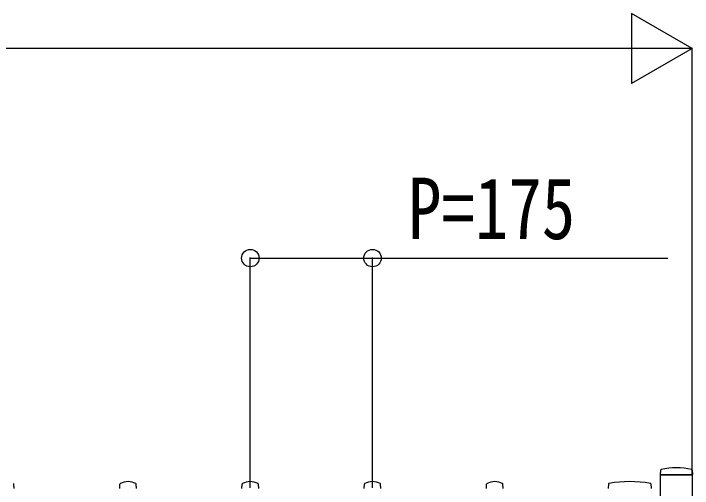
# Model space of a CAD drawing. Units: millimetres, scale not verified. Extents: x -16820 to 16820, y -11880 to 11880.
# Drawn here: x 905 to 1877, y 6564 to 7244 of the extents above; entities that cross this region are included whole.
import ezdxf
from ezdxf.enums import TextEntityAlignment as Align

# ---------------------------------------------------------------- set-up
doc = ezdxf.new("R2010")
doc.units = ezdxf.units.MM
doc.header["$LTSCALE"] = 50
for name, color, linetype in [('0-4_YKK_13', 4, 'Continuous'), ('0-5_YKK_A1', 4, 'Continuous'), ('0-6_YKK_D', 6, 'Continuous')]:
    doc.layers.add(name, color=color, linetype=linetype)
doc.styles.add('ＭＳ ゴシック', font='')
doc.styles.get('ＭＳ ゴシック').set_extended_font_data('MS Gothic')

msp = doc.modelspace()

# ---------------------------------------------------------------- linework, layer by layer
at = {"layer": '0-4_YKK_13'}
for p, q in [((1830.96, 6590.39), (1830.59, 6584.32)), ((1876.21, 6590.39), (1876.58, 6584.32)), ((1876.28, 6584), (1830.88, 6584)), ((905.58, 6564.32), (905.21, 6570.44)), ((1056.58, 6564.32), (1056.96, 6570.44)), ((1080.58, 6564.32), (1080.21, 6570.44)), ((1231.58, 6564.32), (1231.96, 6570.44)), ((1255.58, 6564.32), (1255.21, 6570.44)), ((1406.58, 6564.32), (1406.96, 6570.44)), ((1430.58, 6564.32), (1430.21, 6570.44)), ((1581.58, 6564.32), (1581.96, 6570.44)), ((1605.58, 6564.32), (1605.21, 6570.44)), ((1756.47, 6570.65), (1756.08, 6564.32)), ((1817.19, 6570.65), (1817.58, 6564.32))]:
    msp.add_line(p, q, dxfattribs=at)
for centre, radius, start, end in [((1831.95, 6590.33), 1, 104.06552, 176.5), ((1853.58, 6504), 90, 75.93448, 104.06552), ((1875.21, 6590.33), 1, 3.5, 75.93448), ((1830.88, 6584.3), 0.3, 176.5, 270), ((1876.28, 6584.3), 0.3, 270, 3.5), ((904.21, 6570.38), 1, 3.5, 62.3399), ((1057.96, 6570.38), 1, 117.6601, 176.5), ((1068.58, 6550.11), 23.89, 62.3399, 117.6601), ((1079.21, 6570.38), 1, 3.5, 62.3399), ((1232.96, 6570.38), 1, 117.6601, 176.5), ((1243.58, 6550.11), 23.89, 62.3399, 117.6601), ((1254.21, 6570.38), 1, 3.5, 62.3399), ((1407.96, 6570.38), 1, 117.6601, 176.5), ((1418.58, 6550.11), 23.89, 62.3399, 117.6601), ((1429.21, 6570.38), 1, 3.5, 62.3399), ((1582.96, 6570.38), 1, 117.6601, 176.5), ((1593.58, 6550.11), 23.89, 62.3399, 117.6601), ((1604.21, 6570.38), 1, 3.5, 62.3399), ((1757.47, 6570.59), 1, 99.38321, 176.5), ((1786.83, 6392.93), 181.07, 80.6148, 99.3852), ((1816.2, 6570.59), 1, 3.5, 80.61679)]:
    msp.add_arc(centre, radius, start, end, dxfattribs=at)
at = {"layer": '0-5_YKK_A1'}
msp.add_lwpolyline([(1831.08, 6584), (1876.08, 6584), (1876.08, 5454), (1831.08, 5454)], close=True, dxfattribs=at)
at = {"layer": '0-6_YKK_D'}
for p, q in [((1876.08, 7194), (1789.48, 7244)), ((1789.48, 7244), (1789.48, 7144)), ((1776.08, 7194), (-3249.92, 7194)), ((1876.08, 7194), (1702.88, 7194)), ((1876.08, 7194), (1789.48, 7144)), ((1876.08, 6585), (1876.08, 7195)), ((1243.58, 6565), (1243.58, 6895)), ((1418.58, 6565), (1418.58, 6895))]:
    msp.add_line(p, q, dxfattribs=at)
msp.add_lwpolyline([(1243.58, 6894), (1418.58, 6894), (1841.38, 6894)], dxfattribs=at)
for centre in [(1243.58, 6894), (1418.58, 6894)]:
    msp.add_circle(centre, 12.5, dxfattribs=at)

# ---------------------------------------------------------------- texts
at = {"layer": '0-6_YKK_D', "style": 'ＭＳ ゴシック', "width": 0.8}
msp.add_text('P=175', height=87.98, dxfattribs=at).set_placement((1469.38, 6894.8), align=Align.BOTTOM_LEFT)

doc.saveas('drawing.dxf')
